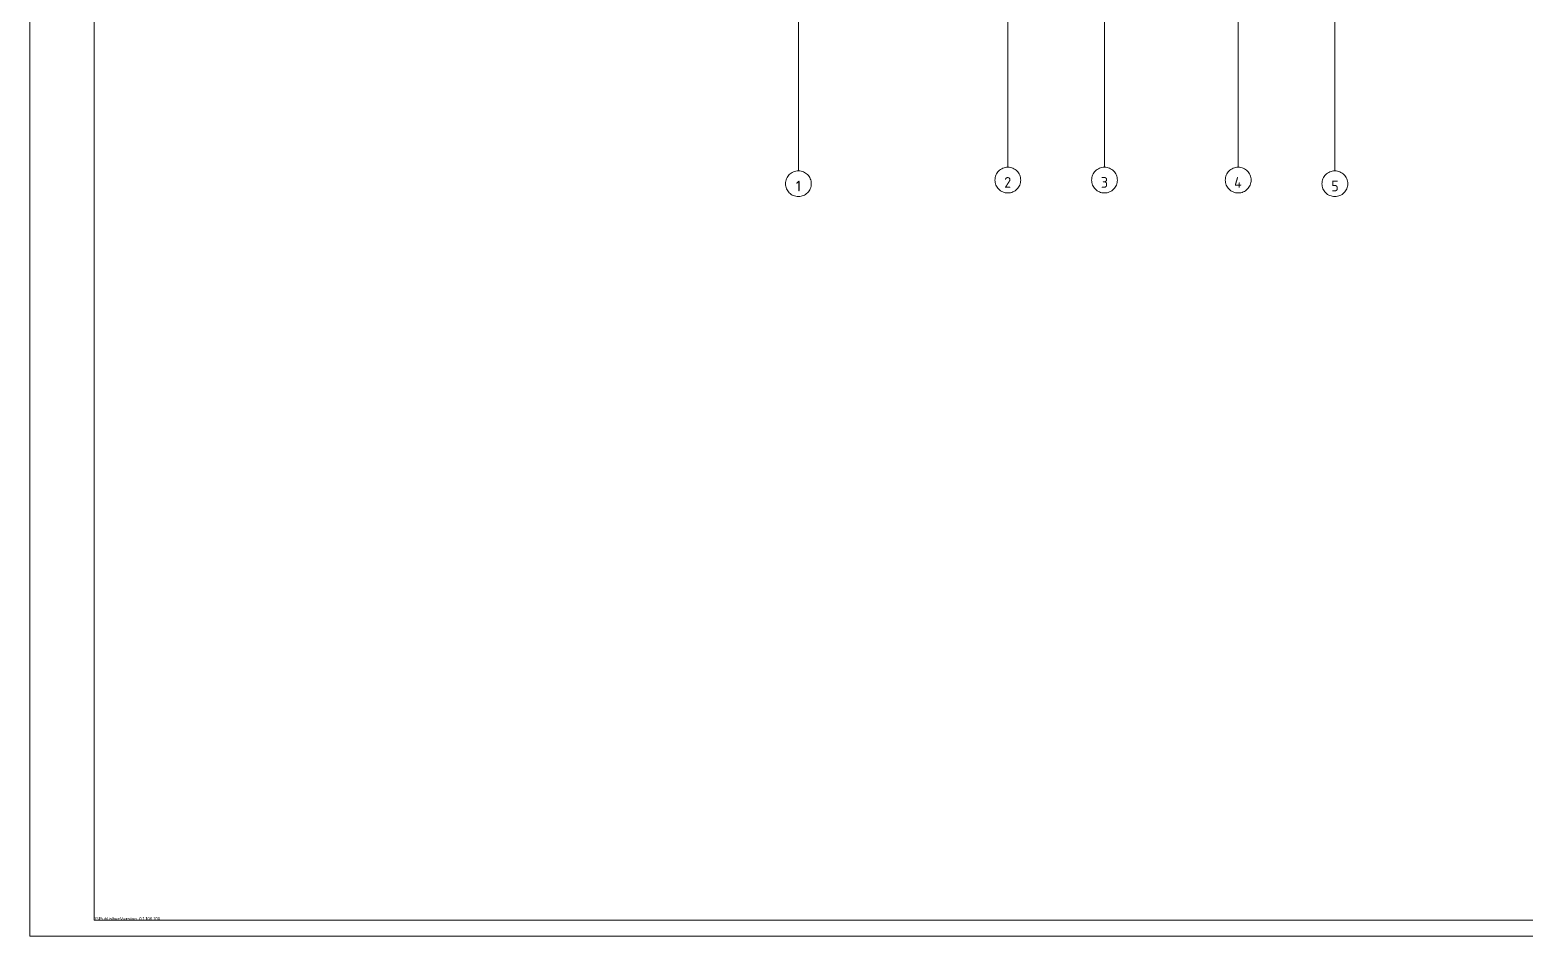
# Model space of a CAD drawing. Header units: millimetres. Extents: x 0 to 1189, y 0 to 841.
# Drawn here: x 0.1 to 464.2, y 0 to 281.5 of the extents above; entities that cross this region are included whole.
import ezdxf

# ---------------------------------------------------------------- set-up
doc = ezdxf.new("R2010")
doc.units = ezdxf.units.MM

msp = doc.modelspace()

# ---------------------------------------------------------------- hatches: boundary and pattern name
h = msp.add_hatch(color=7)
h.dxf.hatch_style = 2
h.paths.add_polyline_path([(20.096931, 155.046008), (20.051024, 155.026914), (20.031931, 154.981007), (20.051024, 154.935101), (20.096931, 154.916007), (20.106931, 154.916007), (20.152837, 154.935101), (20.171931, 154.981007), (20.152837, 155.026914), (20.106931, 155.046008)])
h = msp.add_hatch(color=7)
h.dxf.hatch_style = 2
h.paths.add_polyline_path([(20.096931, 155.046008), (20.051024, 155.026914), (20.031931, 154.981007), (20.051024, 154.935101), (20.096931, 154.916007), (20.106931, 154.916007), (20.152837, 154.935101), (20.171931, 154.981007), (20.152837, 155.026914), (20.106931, 155.046008)])
h = msp.add_hatch(color=7)
h.dxf.hatch_style = 2
h.paths.add_polyline_path([(20.096931, 145.012992), (20.051024, 144.993898), (20.031931, 144.947992), (20.051024, 144.902086), (20.096931, 144.882992), (20.106931, 144.882992), (20.152837, 144.902086), (20.171931, 144.947992), (20.152837, 144.993898), (20.106931, 145.012992)])
h = msp.add_hatch(color=7)
h.dxf.hatch_style = 2
h.paths.add_polyline_path([(20.096931, 145.012992), (20.051024, 144.993898), (20.031931, 144.947992), (20.051024, 144.902086), (20.096931, 144.882992), (20.106931, 144.882992), (20.152837, 144.902086), (20.171931, 144.947992), (20.152837, 144.993898), (20.106931, 145.012992)])
h = msp.add_hatch(color=7)
h.dxf.hatch_style = 2
h.paths.add_polyline_path([(20.096931, 130.026969), (20.051024, 130.007876), (20.031931, 129.961969), (20.051024, 129.916063), (20.096931, 129.896969), (20.106931, 129.896969), (20.152837, 129.916063), (20.171931, 129.961969), (20.152837, 130.007876), (20.106931, 130.026969)])
h = msp.add_hatch(color=7)
h.dxf.hatch_style = 2
h.paths.add_polyline_path([(20.096931, 130.026969), (20.051024, 130.007876), (20.031931, 129.961969), (20.051024, 129.916063), (20.096931, 129.896969), (20.106931, 129.896969), (20.152837, 129.916063), (20.171931, 129.961969), (20.152837, 130.007876), (20.106931, 130.026969)])
h = msp.add_hatch(color=7)
h.dxf.hatch_style = 2
h.paths.add_polyline_path([(20.096931, 110.044939), (20.051024, 110.025845), (20.031931, 109.979939), (20.051024, 109.934032), (20.096931, 109.914939), (20.106931, 109.914939), (20.152837, 109.934032), (20.171931, 109.979939), (20.152837, 110.025845), (20.106931, 110.044939)])
h = msp.add_hatch(color=7)
h.dxf.hatch_style = 2
h.paths.add_polyline_path([(20.096931, 90.021908), (20.051024, 90.002814), (20.031931, 89.956908), (20.051024, 89.911002), (20.096931, 89.891908), (20.106931, 89.891908), (20.152837, 89.911002), (20.171931, 89.956908), (20.152837, 90.002814), (20.106931, 90.021908)])
h = msp.add_hatch(color=7)
h.dxf.hatch_style = 2
h.paths.add_polyline_path([(20.096931, 90.021908), (20.051024, 90.002814), (20.031931, 89.956908), (20.051024, 89.911002), (20.096931, 89.891908), (20.106931, 89.891908), (20.152837, 89.911002), (20.171931, 89.956908), (20.152837, 90.002814), (20.106931, 90.021908)])
h = msp.add_hatch(color=7)
h.dxf.hatch_style = 2
h.paths.add_polyline_path([(20.096931, 65.04487), (20.051024, 65.025776), (20.031931, 64.97987), (20.051024, 64.933964), (20.096931, 64.91487), (20.106931, 64.91487), (20.152837, 64.933964), (20.171931, 64.97987), (20.152837, 65.025776), (20.106931, 65.04487)])
h = msp.add_hatch(color=7)
h.dxf.hatch_style = 2
h.paths.add_polyline_path([(20.096931, 30.034817), (20.051024, 30.015723), (20.031931, 29.969816), (20.051024, 29.92391), (20.096931, 29.904816), (20.106931, 29.904816), (20.152837, 29.92391), (20.171931, 29.969816), (20.152837, 30.015723), (20.106931, 30.034817)])

# ---------------------------------------------------------------- linework, layer by layer
at = {"color": 7, "lineweight": 0}
for p, q in [((0.125554, 840.985282), (0.125554, -0.006567)), ((20.106931, 588.936038), (20.106931, 4.988778)), ((20.106931, 4.988778), (1184.111809, 4.988778)), ((1189.107153, -0.006567), (0.125554, -0.006567))]:
    msp.add_line(p, q, dxfattribs=at)
for points in [[(20.106931, 835.989938), (20.106931, 4.994778)], [(20.106931, 835.989938), (20.106931, 4.994778)], [(238.672365, 237.695134), (238.672365, 729.022884)], [(238.672365, 237.695134), (238.672365, 729.022884)], [(303.672464, 238.825136), (303.672464, 718.345868)], [(333.67251, 238.825136), (333.67251, 718.345868)], [(375.172573, 238.825136), (375.172573, 501.006536)], [(405.172619, 237.695134), (405.172619, 501.006536)], [(234.672359, 233.695128), (234.693012, 234.104247), (234.75363, 234.501516), (234.852203, 234.884927), (234.986718, 235.252474), (235.155166, 235.60215), (235.355533, 235.931948), (235.58581, 236.239861), (235.843985, 236.523882), (236.128047, 236.782005), (236.435984, 237.012223), (236.765786, 237.212528), (237.11544, 237.380915), (237.482937, 237.515375), (237.866264, 237.613903), (238.26341, 237.674492), (238.672365, 237.695134), (239.081319, 237.674492), (239.478465, 237.613903), (239.861792, 237.515375), (240.229289, 237.380915), (240.578943, 237.212528), (240.908745, 237.012223), (241.216682, 236.782005), (241.500744, 236.523882), (241.758919, 236.239861), (241.989196, 235.931948), (242.189564, 235.60215), (242.358011, 235.252474), (242.492526, 234.884927), (242.591099, 234.501516), (242.651718, 234.104247), (242.672371, 233.695128)], [(299.672458, 234.825129), (299.693111, 235.234084), (299.753729, 235.63123), (299.852302, 236.014557), (299.986818, 236.382054), (300.155265, 236.731708), (300.355633, 237.06151), (300.58591, 237.369447), (300.844085, 237.653509), (301.128146, 237.911684), (301.436084, 238.141961), (301.765885, 238.342328), (302.11554, 238.510776), (302.483036, 238.645291), (302.866363, 238.743864), (303.263509, 238.804482), (303.672464, 238.825136), (304.081418, 238.804482), (304.478565, 238.743864), (304.861892, 238.645291), (305.229388, 238.510776), (305.579043, 238.342328), (305.908844, 238.141961), (306.216782, 237.911684), (306.500843, 237.653509), (306.759018, 237.369447), (306.989295, 237.06151), (307.189663, 236.731708), (307.35811, 236.382054), (307.492626, 236.014557), (307.591198, 235.63123), (307.651817, 235.234084), (307.67247, 234.825129)], [(329.672504, 234.825129), (329.693157, 235.234084), (329.753775, 235.63123), (329.852348, 236.014557), (329.986864, 236.382054), (330.155311, 236.731708), (330.355679, 237.06151), (330.585956, 237.369447), (330.84413, 237.653509), (331.128192, 237.911684), (331.436129, 238.141961), (331.765931, 238.342328), (332.115586, 238.510776), (332.483082, 238.645291), (332.866409, 238.743864), (333.263555, 238.804482), (333.67251, 238.825136), (334.081464, 238.804482), (334.478611, 238.743864), (334.861938, 238.645291), (335.229434, 238.510776), (335.579089, 238.342328), (335.90889, 238.141961), (336.216827, 237.911684), (336.500889, 237.653509), (336.759064, 237.369447), (336.989341, 237.06151), (337.189709, 236.731708), (337.358156, 236.382054), (337.492672, 236.014557), (337.591244, 235.63123), (337.651863, 235.234084), (337.672516, 234.825129)], [(371.172567, 234.825129), (371.19322, 235.234084), (371.253839, 235.63123), (371.352411, 236.014557), (371.486927, 236.382054), (371.655374, 236.731708), (371.855742, 237.06151), (372.086019, 237.369447), (372.344194, 237.653509), (372.628256, 237.911684), (372.936193, 238.141961), (373.265994, 238.342328), (373.615649, 238.510776), (373.983145, 238.645291), (374.366472, 238.743864), (374.763619, 238.804482), (375.172573, 238.825136), (375.581528, 238.804482), (375.978674, 238.743864), (376.362001, 238.645291), (376.729497, 238.510776), (377.079152, 238.342328), (377.408954, 238.141961), (377.716891, 237.911684), (378.000953, 237.653509), (378.259127, 237.369447), (378.489404, 237.06151), (378.689772, 236.731708), (378.858219, 236.382054), (378.992735, 236.014557), (379.091308, 235.63123), (379.151926, 235.234084), (379.172579, 234.825129)], [(401.172613, 233.695128), (401.193266, 234.104247), (401.253885, 234.501516), (401.352457, 234.884927), (401.486973, 235.252474), (401.65542, 235.60215), (401.855788, 235.931948), (402.086065, 236.239861), (402.34424, 236.523882), (402.628301, 236.782005), (402.936239, 237.012223), (403.26604, 237.212528), (403.615695, 237.380915), (403.983191, 237.515375), (404.366518, 237.613903), (404.763665, 237.674492), (405.172619, 237.695134), (405.581573, 237.674492), (405.97872, 237.613903), (406.362047, 237.515375), (406.729543, 237.380915), (407.079198, 237.212528), (407.408999, 237.012223), (407.716937, 236.782005), (408.000998, 236.523882), (408.259173, 236.239861), (408.48945, 235.931948), (408.689818, 235.60215), (408.858265, 235.252474), (408.992781, 234.884927), (409.091354, 234.501516), (409.151972, 234.104247), (409.172625, 233.695128)], [(242.672371, 233.695128), (242.651718, 233.286173), (242.591099, 232.889027), (242.492526, 232.5057), (242.358011, 232.138203), (242.189564, 231.788549), (241.989196, 231.458747), (241.758919, 231.15081), (241.500744, 230.866748), (241.216682, 230.608573), (240.908745, 230.378296), (240.578943, 230.177929), (240.229289, 230.009481), (239.861792, 229.874966), (239.478465, 229.776393), (239.081319, 229.715775), (238.672365, 229.695122), (238.26341, 229.715775), (237.866264, 229.776393), (237.482937, 229.874966), (237.11544, 230.009481), (236.765786, 230.177929), (236.435984, 230.378296), (236.128047, 230.608573), (235.843985, 230.866748), (235.58581, 231.15081), (235.355533, 231.458747), (235.155166, 231.788549), (234.986718, 232.138203), (234.852203, 232.5057), (234.75363, 232.889027), (234.693012, 233.286173), (234.672359, 233.695128)], [(307.67247, 234.825129), (307.651817, 234.416175), (307.591198, 234.019029), (307.492626, 233.635702), (307.35811, 233.268205), (307.189663, 232.918551), (306.989295, 232.588749), (306.759018, 232.280812), (306.500843, 231.99675), (306.216782, 231.738575), (305.908844, 231.508298), (305.579043, 231.30793), (305.229388, 231.139483), (304.861892, 231.004968), (304.478565, 230.906395), (304.081418, 230.845776), (303.672464, 230.825123), (303.263509, 230.845776), (302.866363, 230.906395), (302.483036, 231.004968), (302.11554, 231.139483), (301.765885, 231.30793), (301.436084, 231.508298), (301.128146, 231.738575), (300.844085, 231.99675), (300.58591, 232.280812), (300.355633, 232.588749), (300.155265, 232.918551), (299.986818, 233.268205), (299.852302, 233.635702), (299.753729, 234.019029), (299.693111, 234.416175), (299.672458, 234.825129)], [(337.672516, 234.825129), (337.651863, 234.416175), (337.591244, 234.019029), (337.492672, 233.635702), (337.358156, 233.268205), (337.189709, 232.918551), (336.989341, 232.588749), (336.759064, 232.280812), (336.500889, 231.99675), (336.216827, 231.738575), (335.90889, 231.508298), (335.579089, 231.30793), (335.229434, 231.139483), (334.861938, 231.004968), (334.478611, 230.906395), (334.081464, 230.845776), (333.67251, 230.825123), (333.263555, 230.845776), (332.866409, 230.906395), (332.483082, 231.004968), (332.115586, 231.139483), (331.765931, 231.30793), (331.436129, 231.508298), (331.128192, 231.738575), (330.84413, 231.99675), (330.585956, 232.280812), (330.355679, 232.588749), (330.155311, 232.918551), (329.986864, 233.268205), (329.852348, 233.635702), (329.753775, 234.019029), (329.693157, 234.416175), (329.672504, 234.825129)], [(379.172579, 234.825129), (379.151926, 234.416175), (379.091308, 234.019029), (378.992735, 233.635702), (378.858219, 233.268205), (378.689772, 232.918551), (378.489404, 232.588749), (378.259127, 232.280812), (378.000953, 231.99675), (377.716891, 231.738575), (377.408954, 231.508298), (377.079152, 231.30793), (376.729497, 231.139483), (376.362001, 231.004968), (375.978674, 230.906395), (375.581528, 230.845776), (375.172573, 230.825123), (374.763619, 230.845776), (374.366472, 230.906395), (373.983145, 231.004968), (373.615649, 231.139483), (373.265994, 231.30793), (372.936193, 231.508298), (372.628256, 231.738575), (372.344194, 231.99675), (372.086019, 232.280812), (371.855742, 232.588749), (371.655374, 232.918551), (371.486927, 233.268205), (371.352411, 233.635702), (371.253839, 234.019029), (371.19322, 234.416175), (371.172567, 234.825129)], [(409.172625, 233.695128), (409.151972, 233.286173), (409.091354, 232.889027), (408.992781, 232.5057), (408.858265, 232.138203), (408.689818, 231.788549), (408.48945, 231.458747), (408.259173, 231.15081), (408.000998, 230.866748), (407.716937, 230.608573), (407.408999, 230.378296), (407.079198, 230.177929), (406.729543, 230.009481), (406.362047, 229.874966), (405.97872, 229.776393), (405.581573, 229.715775), (405.172619, 229.695122), (404.763665, 229.715775), (404.366518, 229.776393), (403.983191, 229.874966), (403.615695, 230.009481), (403.26604, 230.177929), (402.936239, 230.378296), (402.628301, 230.608573), (402.34424, 230.866748), (402.086065, 231.15081), (401.855788, 231.458747), (401.65542, 231.788549), (401.486973, 232.138203), (401.352457, 232.5057), (401.253885, 232.889027), (401.193266, 233.286173), (401.172613, 233.695128)], [(20.106931, 4.994778), (1184.111809, 4.988778)], [(20.106931, 4.994778), (1184.111809, 4.988778)]]:
    msp.add_lwpolyline(points, dxfattribs=at)

# ---------------------------------------------------------------- texts
at = {"color": 7, "char_height": 3.338939, "attachment_point": 1}
for s, insert in [('{\\fGOSTCommon|b0|i0|c0;1}', (237.868685, 234.639902)), ('{\\fGOSTCommon|b0|i0|c0;2}', (302.550628, 235.768791)), ('{\\fGOSTCommon|b0|i0|c0;3}', (332.550554, 235.768791)), ('{\\fGOSTCommon|b0|i0|c0;4}', (373.895869, 235.768791)), ('{\\fGOSTCommon|b0|i0|c0;5}', (404.051375, 234.639902))]:
    msp.add_mtext(s, dxfattribs=dict(at, insert=insert))
at = {"color": 7, "true_color": 0xffffff, "insert": (19.755599, 5.928867), "char_height": 1.012957, "attachment_point": 1}
msp.add_mtext('{\\fGOSTCommon|b0|i0|c0;GSPublisherVersion 0.1.100.100}', dxfattribs=at)

doc.saveas('drawing.dxf')
